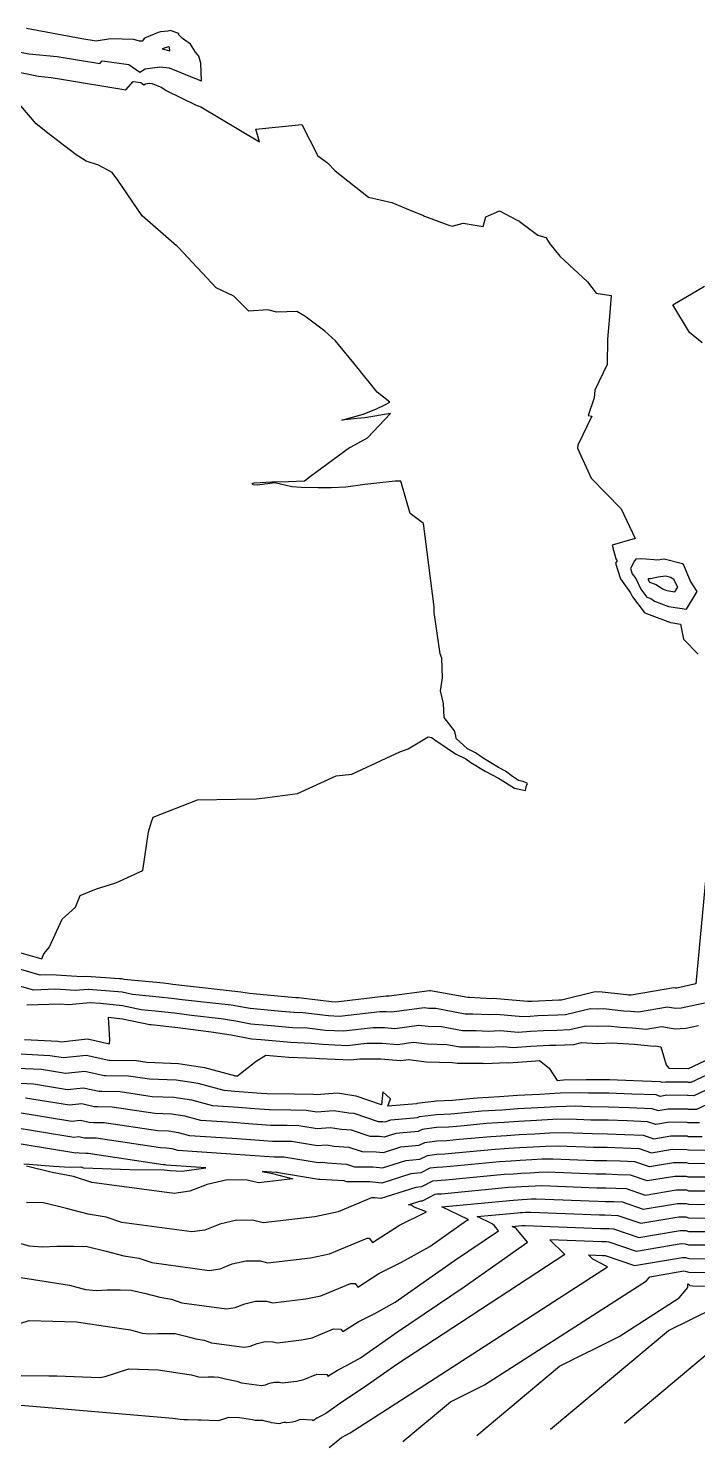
# Model space of a CAD drawing. Extents: x 7167 to 9806, y 3572 to 4349.
# Drawn here: x 8984 to 9274, y 3572 to 4186 of the extents above; entities that cross this region are included whole.
import ezdxf

# ---------------------------------------------------------------- set-up
doc = ezdxf.new("R2010")
doc.units = 0
doc.header["$MEASUREMENT"] = 0
doc.layers.add('CONTOURS', color=3, linetype='CONTINUOUS')

msp = doc.modelspace()

# ---------------------------------------------------------------- linework, layer by layer
at = {"layer": 'CONTOURS', "linetype": 'CONTINUOUS'}
for points, elevation in [([(8977.351616, 4176.825828), (8984.58803, 4175.300454), (8996.874584, 4174.130508), (9006.588599, 4172.569704), (9015.418985, 4171.116994), (9016.428445, 4172.254551), (9027.99844, 4170.745581), (9032.759813, 4167.385228), (9034.972997, 4168.851407), (9041.370669, 4169.663011), (9045.354984, 4169.281504), (9059.278462, 4163.58765), (9059.362384, 4163.619815), (9059.166726, 4171.309484), (9058.294886, 4174.307845), (9056.834057, 4176.009561), (9054.601594, 4179.499973), (9051.155708, 4181.934054), (9049.632848, 4183.581307), (9049.56581, 4184.111772), (9045.884675, 4185.440978), (9044.847004, 4185.120834), (9041.648188, 4184.882257), (9040.603387, 4184.579276), (9034.661892, 4182.125924), (9033.64758, 4180.756037), (9032.506426, 4180.865881), (9030.070771, 4181.555846), (9019.942445, 4181.827399), (9013.710349, 4180.838878), (9007.584155, 4181.769722), (8983.579301, 4186.359217)], 1965.219167), ([(8970.967009, 4169.339557), (8988.731747, 4165.594904), (8994.33714, 4165.061149), (8998.768884, 4164.349076), (9026.587624, 4159.772542), (9029.76777, 4163.356238), (9033.083156, 4162.923842), (9034.447529, 4161.960932), (9035.081717, 4162.381066), (9036.914972, 4162.613631), (9038.056679, 4162.50431), (9042.212237, 4160.80494), (9044.061475, 4159.431339), (9057.113633, 4153.092841), (9059.11279, 4152.314205), (9084.56898, 4137.201814), (9083.014074, 4142.713791), (9102.897793, 4144.764596), (9109.815239, 4131.180958), (9114.019073, 4128.123192), (9117.330417, 4124.700779), (9131.823338, 4113.265922), (9141.86123, 4110.881313), (9150.884926, 4107.192159), (9155.270019, 4105.477947), (9155.970043, 4105.007102), (9166.154999, 4101.234916), (9168.039869, 4100.721787), (9172.724196, 4101.924274), (9181.485523, 4100.462549), (9182.540662, 4104.736649), (9188.545953, 4107.374161), (9195.873765, 4103.421083), (9196.915874, 4103.0163), (9197.022785, 4102.883143), (9205.057923, 4096.831073), (9208.555657, 4095.730442), (9210.300058, 4093.048175), (9214.672717, 4087.714903), (9226.657069, 4076.582379), (9230.422387, 4071.620746), (9236.900214, 4070.647223), (9236.150133, 4061.519729), (9235.220333, 4051.663719), (9235.121449, 4040.699836), (9229.753247, 4029.677282), (9229.546531, 4026.259533), (9226.904213, 4018.636365), (9228.494596, 4018.378699), (9222.489304, 4005.844246), (9222.293046, 4004.558681), (9228.285037, 3991.512134), (9241.217995, 3978.173325), (9247.240115, 3965.415613), (9237.376729, 3962.48163), (9238.915249, 3956.496144), (9239.434456, 3955.686864), (9239.028314, 3955.077567), (9238.779142, 3954.611751), (9240.976453, 3947.950661), (9245.295196, 3941.865129), (9246.140951, 3940.103454), (9251.157479, 3933.390734), (9251.666398, 3933.21668), (9252.134953, 3932.876265), (9262.611838, 3928.944178), (9262.710706, 3928.93309), (9266.877941, 3928.258945), (9268.201857, 3921.693519), (9274.607196, 3915.2969)], 1961.938333), ([(8974.122372, 3787.87442), (8990.272024, 3783.302741), (8991.057473, 3785.396009), (8993.432078, 3788.193739), (8999.102765, 3800.430055), (9004.897127, 3805.669377), (9006.854181, 3810.666961), (9013.911228, 3813.633543), (9022.300896, 3816.221178), (9033.987767, 3821.554098), (9036.410778, 3838.234601), (9037.704136, 3842.668001), (9038.451495, 3844.679392), (9057.694117, 3852.20147), (9074.252226, 3852.415342), (9083.207724, 3852.610726), (9088.033715, 3853.168203), (9101.018178, 3854.959168), (9117.736505, 3862.488994), (9124.503252, 3863.211611), (9139.386292, 3870.235381), (9145.274199, 3872.996609), (9148.873624, 3874.268595), (9157.622797, 3879.396997), (9158.99406, 3879.192959), (9159.777369, 3878.756333), (9160.529937, 3878.121062), (9169.415331, 3872.012562), (9173.899079, 3869.920968), (9176.111215, 3868.261291), (9182.268954, 3864.528132), (9188.035145, 3861.598336), (9188.865232, 3861.145713), (9195.036259, 3857.217857), (9197.043577, 3856.821863), (9199.792112, 3856.244374), (9200.075082, 3857.868484), (9200.672998, 3859.187888), (9198.729742, 3860.026582), (9196.785881, 3860.471349), (9194.199738, 3862.24061), (9191.086422, 3864.529894), (9188.048534, 3866.178702), (9181.388185, 3870.265114), (9178.090406, 3872.496019), (9174.710026, 3874.205541), (9169.704658, 3878.648792), (9169.632767, 3879.857296), (9168.961413, 3882.06234), (9164.566677, 3887.834857), (9164.293638, 3893.887797), (9162.925707, 3899.335058), (9163.785989, 3905.069051), (9163.533069, 3913.582398), (9162.77878, 3915.374635), (9160.229295, 3933.301442), (9160.214122, 3935.814411), (9159.457103, 3941.347377), (9155.548963, 3971.892823), (9149.813432, 3976.26531), (9145.811189, 3990.174504), (9143.330863, 3990.191654), (9135.300979, 3989.268077), (9130.220703, 3988.757641), (9121.991926, 3987.572576), (9115.670337, 3987.342875), (9109.957478, 3987.321994), (9102.761102, 3987.399616), (9098.607765, 3987.757648), (9091.246946, 3989.516785), (9083.624669, 3988.525996), (9081.706362, 3988.555509), (9081.362908, 3989.14597), (9082.1891, 3989.444866), (9089.911815, 3989.855934), (9091.639156, 3989.902684), (9097.056028, 3990.079648), (9104.037946, 3990.361759), (9106.618411, 3992.422685), (9123.502662, 4004.718716), (9123.88852, 4004.992496), (9124.224936, 4005.114232), (9131.295429, 4009.000441), (9141.304103, 4019.520405), (9130.228815, 4017.575328), (9126.738698, 4017.342168), (9120.231609, 4016.670243), (9129.40069, 4019.181069), (9134.891198, 4021.42008), (9138.805765, 4023.233101), (9140.936364, 4024.456578), (9135.569752, 4028.693035), (9126.634671, 4039.71509), (9117.513856, 4051.004867), (9112.854255, 4055.217087), (9104.212002, 4061.746853), (9100.678255, 4063.719548), (9091.976666, 4063.453602), (9088.213108, 4064.430112), (9079.940968, 4063.801326), (9073.379157, 4070.300059), (9065.833029, 4074.030893), (9049.42215, 4091.453247), (9049.13005, 4091.716579), (9048.981979, 4091.815848), (9048.57125, 4092.15473), (9033.723995, 4105.139472), (9023.135916, 4120.627349), (9020.64995, 4123.93862), (9014.726754, 4127.030135), (9009.472086, 4128.802091), (9005.171801, 4131.635452), (8993.366104, 4140.503003), (8987.805986, 4144.970983), (8975.386262, 4159.575926)], 1958.6575), ([(9276.28629, 4050.163172), (9270.856094, 4054.59403), (9263.554798, 4066.656624), (9266.794845, 4068.437388), (9266.794845, 4068.437388), (9277.298101, 4074.693164)], 1961.938333), ([(9278.28479, 3823.347987), (9273.611497, 3772.365069), (9265.343257, 3770.569445), (9264.770209, 3770.532932), (9264.025107, 3770.65377), (9245.47324, 3767.469259), (9244.430153, 3767.581643), (9243.516146, 3767.629601), (9231.684846, 3768.900341), (9230.842256, 3768.863596), (9229.907375, 3768.905019), (9215.324274, 3765.350399), (9214.262544, 3765.315082), (9202.564436, 3764.848557), (9201.595675, 3764.802955), (9200.666676, 3764.731399), (9185.720851, 3766.018998), (9185.004054, 3765.99634), (9175.552641, 3766.465247), (9174.734546, 3766.46445), (9158.563009, 3769.432604), (9158.330567, 3769.438296), (9158.169511, 3769.457867), (9140.669486, 3767.064028), (9140.094611, 3767.112867), (9139.473192, 3767.116784), (9117.5686, 3764.555262), (9115.68117, 3764.637577), (9101.475037, 3766.332582), (9100.267898, 3766.378013), (9098.528001, 3766.530317), (9080.155962, 3768.219909), (9078.335689, 3768.570738), (9076.509577, 3768.85914), (9047.046855, 3772.195118), (9045.118201, 3772.443219), (9042.904886, 3772.688675), (9025.875232, 3774.339603), (9024.946468, 3774.535445), (9023.868574, 3774.642428), (9009.533473, 3775.59096), (9007.623068, 3775.438071), (8994.223819, 3776.392297), (8989.514749, 3776.226736), (8976.604252, 3779.881467)], 1961.938333), ([(9280.706175, 3764.81199), (9267.267499, 3761.893496), (9264.685285, 3761.728962), (9261.327781, 3762.273473), (9248.791541, 3760.121571), (9245.288706, 3760.498973), (9242.219335, 3760.660023), (9233.655699, 3761.5798), (9230.938624, 3761.461309), (9227.92394, 3761.594885), (9217.135388, 3758.965184), (9213.799542, 3758.85422), (9205.076493, 3758.506342), (9201.771728, 3758.350777), (9198.602608, 3758.106675), (9187.222224, 3759.087108), (9184.296076, 3758.99461), (9177.00494, 3759.356341), (9173.61417, 3759.353038), (9160.948686, 3761.677684), (9157.956574, 3761.75096), (9155.88338, 3762.002887), (9141.903827, 3760.090615), (9139.359768, 3760.306749), (9136.609731, 3760.324082), (9119.211775, 3758.289566), (9114.379786, 3758.5003), (9103.302112, 3759.822033), (9099.526936, 3759.964112), (9094.08563, 3760.440425), (9080.446822, 3761.694723), (9076.335314, 3762.487151), (9072.210619, 3763.138573), (9051.066948, 3765.53261), (9046.444483, 3766.127242), (9041.139761, 3766.715534), (9029.588896, 3767.835324), (9025.045823, 3768.793292), (9019.773273, 3769.316603), (9010.350512, 3769.940093), (9004.690437, 3769.487117), (8996.231039, 3770.089553), (8986.633079, 3769.752109), (8979.086131, 3771.888515)], 1965.219167), ([(8983.75141, 3763.277482), (8998.238258, 3763.786809), (9001.757806, 3763.536164), (9011.167551, 3764.289227), (9015.677973, 3763.990779), (9025.145178, 3763.051139), (9033.302559, 3761.331046), (9039.374636, 3760.742393), (9047.770764, 3759.811265), (9055.087041, 3758.870102), (9067.911662, 3757.418007), (9074.334939, 3756.403565), (9080.737681, 3755.169537), (9089.643259, 3754.350532), (9098.785975, 3753.550211), (9105.129187, 3753.311483), (9113.078401, 3752.363023), (9120.85495, 3752.02387), (9133.74627, 3753.531381), (9138.624926, 3753.500632), (9143.138168, 3753.117203), (9153.597249, 3754.547907), (9157.582581, 3754.063624), (9163.334363, 3753.922765), (9172.493794, 3752.241626), (9178.457238, 3752.247435), (9183.588099, 3751.992881), (9188.723596, 3752.155218), (9196.53854, 3751.481952), (9201.947781, 3751.8986), (9207.588549, 3752.164127), (9213.33654, 3752.393359), (9218.946503, 3752.579968), (9225.940505, 3754.284751), (9231.034991, 3754.059021), (9235.626551, 3754.259259), (9240.922524, 3753.690445), (9246.147258, 3753.416303), (9252.109843, 3752.773884), (9258.630454, 3753.893176), (9264.600361, 3752.924992), (9269.191741, 3753.217547), (9274.642231, 3754.401237)], 1968.5), ([(8982.675827, 3748.298655), (8997.194392, 3747.598739), (8998.667386, 3747.357072), (9010.092988, 3748.585421), (9019.491622, 3746.476164), (9019.762352, 3748.24487), (9019.062331, 3757.922582), (9025.244533, 3757.308986), (9037.016223, 3754.826768), (9037.609511, 3754.769252), (9049.097046, 3753.495288), (9059.107135, 3752.207593), (9063.612705, 3751.697441), (9072.334564, 3750.319978), (9081.02854, 3748.644351), (9085.200888, 3748.26064), (9098.045013, 3747.13631), (9106.956262, 3746.800934), (9111.777017, 3746.225745), (9122.498124, 3745.758175), (9130.882809, 3746.738679), (9137.890083, 3746.694514), (9144.372508, 3746.14379), (9151.311117, 3747.092927), (9157.208587, 3746.376288), (9165.72004, 3746.167845), (9171.373418, 3745.130214), (9179.909537, 3745.138529), (9182.880121, 3744.991152), (9190.224968, 3745.223329), (9194.474473, 3744.857229), (9202.123835, 3745.446422), (9210.100606, 3745.821912), (9212.873538, 3745.932497), (9220.757618, 3746.194753), (9223.957071, 3746.974617), (9231.131358, 3746.656734), (9237.597403, 3746.938718), (9239.625713, 3746.720867), (9247.005811, 3746.333633), (9255.428145, 3745.426196), (9255.933128, 3745.512879), (9258.457917, 3745.103415), (9260.683089, 3737.306238), (9261.840027, 3735.854546), (9270.179371, 3735.763751), (9270.195547, 3735.758501), (9270.380034, 3735.757226), (9318.929185, 3758.5437)], 1971.780833), ([(8981.035746, 3742.046171), (8993.671791, 3741.437008), (8999.568987, 3740.469483), (9009.467107, 3741.533615), (9019.338038, 3739.318365), (9019.744037, 3739.308025), (9031.210225, 3739.163231), (9035.718574, 3738.484814), (9049.42688, 3737.944835), (9060.767844, 3736.255887), (9074.185367, 3732.610551), (9074.258093, 3732.605704), (9074.978294, 3732.549037), (9083.108382, 3738.928432), (9087.255603, 3741.602015), (9097.304051, 3740.722409), (9108.783336, 3740.290385), (9110.475632, 3740.088468), (9124.141299, 3739.492479), (9128.019347, 3739.945977), (9137.15524, 3739.888396), (9145.606849, 3739.170378), (9149.024986, 3739.637947), (9156.834594, 3738.688952), (9168.105717, 3738.412926), (9170.253043, 3738.018801), (9181.361835, 3738.029623), (9182.172144, 3737.989422), (9191.726341, 3738.291439), (9192.410405, 3738.232506), (9202.299888, 3738.994244), (9205.78156, 3739.158136), (9210.079842, 3735.848783), (9213.420074, 3730.615576), (9216.300968, 3730.784613), (9226.051993, 3731.013324), (9226.579729, 3730.992465), (9236.135217, 3730.935786), (9246.767654, 3730.533662), (9258.160119, 3730.07875), (9259.039452, 3729.776793), (9260.480619, 3730.019266), (9270.097949, 3729.914557), (9270.216554, 3729.876062), (9271.569247, 3729.866716), (9317.364421, 3751.360615)], 1975.061667), ([(9315.799658, 3744.17753), (9272.75846, 3723.976205), (9270.237561, 3723.993622), (9270.016528, 3724.065363), (9261.046466, 3724.163025), (9258.110285, 3723.669019), (9256.318765, 3724.284214), (9245.777708, 3724.705128), (9235.939879, 3725.077201), (9227.098515, 3725.129643), (9223.647887, 3725.266035), (9214.758583, 3725.057535), (9205.849327, 3724.534782), (9196.235552, 3724.087021), (9188.474321, 3723.494691), (9178.906601, 3722.927224), (9177.11619, 3722.757582), (9168.215943, 3721.855712), (9161.163887, 3721.620227), (9152.734642, 3720.567508), (9152.617618, 3720.508307), (9140.14039, 3719.417996), (9141.241538, 3722.654712), (9137.987708, 3725.67528), (9137.349557, 3720.029245), (9126.437394, 3723.723937), (9126.321645, 3723.730885), (9118.259373, 3725.031628), (9109.116124, 3724.321163), (9108.002404, 3724.503891), (9099.715767, 3724.591166), (9087.90603, 3724.764847), (9085.330849, 3724.939689), (9073.824528, 3725.845028), (9069.177889, 3726.154699), (9057.919343, 3729.213474), (9048.403223, 3730.630659), (9036.900683, 3731.083751), (9027.722531, 3732.464881), (9018.008139, 3732.587553), (9017.18887, 3732.608417), (9008.841225, 3734.48181), (9000.470587, 3733.581895), (8990.149189, 3735.275278), (8979.395665, 3735.793687)], 1978.3425), ([(8977.755585, 3729.541204), (8986.626588, 3729.113547), (9001.372188, 3726.694307), (9008.215344, 3727.430004), (9015.039702, 3725.89847), (9016.272241, 3725.867081), (9024.234837, 3725.766531), (9038.082792, 3723.682688), (9047.379565, 3723.316482), (9055.070842, 3722.171062), (9064.170411, 3719.698848), (9073.390963, 3719.084353), (9082.538388, 3718.364616), (9088.669676, 3717.948332), (9098.142429, 3717.809021), (9104.789253, 3717.739016), (9109.31472, 3716.996522), (9116.6844, 3717.569174), (9123.182786, 3716.520743), (9125.387151, 3716.388432), (9135.92657, 3712.819944), (9137.937701, 3712.801326), (9138.961589, 3712.710999), (9141.449377, 3713.499084), (9152.974463, 3714.506192), (9153.862375, 3714.955377), (9161.220706, 3715.874351), (9167.376817, 3716.079919), (9175.14631, 3716.867208), (9180.839673, 3717.406656), (9189.479907, 3717.919113), (9196.488772, 3718.454024), (9205.170597, 3718.858379), (9213.216197, 3719.330457), (9221.243781, 3719.518745), (9227.617301, 3719.266822), (9235.744542, 3719.218615), (9244.787762, 3718.876595), (9254.47741, 3718.489678), (9257.181118, 3717.561244), (9261.612313, 3718.306784), (9269.935107, 3718.216169), (9270.258569, 3718.111183), (9273.947673, 3718.085695), (9314.234894, 3736.994444)], 1981.623333), ([(9275.136885, 3712.195184), (9270.279576, 3712.228744), (9269.853686, 3712.366975), (9262.17816, 3712.450543), (9256.251952, 3711.45347), (9252.636056, 3712.695143), (9243.797816, 3713.048062), (9235.549204, 3713.360029), (9228.136087, 3713.404), (9218.839675, 3713.771455), (9211.673812, 3713.603379), (9204.491866, 3713.181976), (9196.741991, 3712.821027), (9190.485494, 3712.343536), (9182.772745, 3711.886089), (9173.17643, 3710.976834), (9166.53769, 3710.304125), (9161.277525, 3710.128475), (9154.990108, 3709.343247), (9153.331309, 3708.504078), (9143.602474, 3707.653933), (9138.60164, 3706.069762), (9136.543471, 3706.251333), (9132.500791, 3706.288759), (9124.336908, 3709.052926), (9120.043927, 3709.310602), (9115.109427, 3710.10672), (9109.513317, 3709.671881), (9101.576103, 3710.974141), (9096.56909, 3711.026875), (9089.433323, 3711.131818), (9079.745926, 3711.789543), (9072.957398, 3712.323677), (9059.162933, 3713.242997), (9052.222341, 3715.12865), (9046.355908, 3716.002306), (9039.264901, 3716.281625), (9020.747144, 3719.068181), (9014.536344, 3719.14661), (9012.890534, 3719.188523), (9007.589462, 3720.378199), (9002.273788, 3719.806719), (8983.103987, 3722.951817)], 1984.904167), ([(8979.581385, 3716.790086), (9003.175389, 3712.91913), (9006.96358, 3713.326393), (9010.741366, 3712.478576), (9012.800446, 3712.426138), (9017.25945, 3712.36983), (9040.44701, 3708.880562), (9045.332251, 3708.688129), (9049.37384, 3708.086237), (9054.155455, 3706.787146), (9072.523832, 3705.563001), (9076.953465, 3705.214469), (9090.196969, 3704.315303), (9094.995751, 3704.244729), (9098.362952, 3704.209265), (9109.711913, 3702.347239), (9113.534454, 3702.644265), (9116.905069, 3702.10046), (9123.286666, 3701.717421), (9129.075012, 3699.757575), (9135.14924, 3699.701341), (9138.241692, 3699.428525), (9145.75557, 3701.808782), (9153.688154, 3702.501964), (9156.117841, 3703.731116), (9161.334344, 3704.382599), (9165.698564, 3704.528331), (9171.20655, 3705.08646), (9184.705817, 3706.365521), (9191.49108, 3706.767958), (9196.995211, 3707.188029), (9203.813136, 3707.505573), (9210.131427, 3707.876301), (9216.435569, 3708.024165), (9228.654873, 3707.541178), (9235.353867, 3707.501443), (9242.807871, 3707.219529), (9250.794702, 3706.900607), (9255.322785, 3705.345696), (9262.744007, 3706.594301), (9269.772264, 3706.51778), (9270.300584, 3706.346304), (9276.326098, 3706.304674)], 1988.185), ([(8976.058784, 3710.628356), (9004.076989, 3706.031542), (9006.337699, 3706.274588), (9008.592198, 3705.768629), (9011.064548, 3705.705666), (9013.771756, 3705.67148), (9041.629119, 3701.479499), (9044.308594, 3701.373953), (9046.52534, 3701.043825), (9049.147977, 3700.331294), (9072.090267, 3698.802326), (9074.161004, 3698.639396), (9090.960616, 3697.498788), (9093.422412, 3697.462583), (9095.149801, 3697.44439), (9109.910509, 3695.022598), (9111.959481, 3695.181811), (9113.76621, 3694.890319), (9122.236423, 3694.381915), (9125.649232, 3693.22639), (9133.75501, 3693.151349), (9137.881743, 3692.787288), (9147.908667, 3695.963631), (9154.044999, 3696.499849), (9157.245574, 3698.118985), (9161.391164, 3698.636723), (9164.859437, 3698.752537), (9169.23667, 3699.196086), (9186.63889, 3700.844953), (9192.496666, 3701.192381), (9197.248431, 3701.555032), (9203.134405, 3701.82917), (9208.589041, 3702.149223), (9214.031462, 3702.276875), (9229.173658, 3701.678357), (9235.15853, 3701.642858), (9241.817925, 3701.390996), (9248.953347, 3701.106071), (9254.393618, 3699.237921), (9263.309854, 3700.73806), (9269.690843, 3700.668586), (9270.321591, 3700.463865), (9277.515311, 3700.414163)], 1991.465833), ([(8982.422391, 3694.417322), (8984.582377, 3694.252332), (8995.36021, 3693.45146), (9002.533585, 3693.046997), (9007.116876, 3693.085646), (9008.237471, 3692.773342), (9028.316814, 3692.030056), (9043.252928, 3691.800073), (9045.866655, 3691.593386), (9051.030734, 3691.305263), (9061.323808, 3692.730277), (9044.140499, 3693.875443), (9043.676839, 3694.001412), (9043.284936, 3694.059776), (9042.811227, 3694.078436), (9010.284062, 3698.97313), (9009.328651, 3698.985194), (9006.44303, 3699.058682), (9005.711817, 3699.222782), (9004.97859, 3699.143954), (8972.536183, 3704.466625)], 1994.746667), ([(9278.704524, 3694.523653), (9270.342598, 3694.581426), (9269.609422, 3694.819392), (9263.875701, 3694.881819), (9253.464451, 3693.130147), (9247.111993, 3695.311536), (9240.827979, 3695.562462), (9234.963192, 3695.784272), (9229.692444, 3695.815535), (9211.627356, 3696.529585), (9207.046656, 3696.422144), (9202.455675, 3696.152767), (9197.501651, 3695.922034), (9193.502253, 3695.616803), (9188.571962, 3695.324385), (9167.26679, 3693.305712), (9164.020311, 3692.976743), (9161.447983, 3692.890847), (9158.373308, 3692.506854), (9154.401845, 3690.497735), (9150.061764, 3690.118481), (9137.521795, 3686.146051), (9132.360779, 3686.601356), (9122.223453, 3686.695205), (9121.18618, 3687.046409), (9110.627351, 3687.680178), (9110.384508, 3687.719357), (9110.109105, 3687.697957), (9091.93665, 3690.679515), (9091.849073, 3690.680438), (9091.724262, 3690.682273), (9085.664216, 3691.093719), (9090.138028, 3690.22294), (9098.950287, 3687.949722), (9084.117194, 3686.176416), (9079.256314, 3687.414417), (9070.581006, 3687.504669), (9061.911037, 3685.486856), (9054.336942, 3682.541888), (9047.620301, 3681.539635), (9011.962173, 3686.313999), (9003.925903, 3689.0338), (8994.701416, 3690.636846), (8983.653031, 3693.480497)], 1994.746667), ([(9279.893737, 3688.633142), (9270.363606, 3688.698987), (9269.528, 3688.970198), (9264.441548, 3689.025577), (9252.535284, 3687.022373), (9245.270639, 3689.517), (9239.838033, 3689.733929), (9234.767855, 3689.925686), (9230.21123, 3689.952714), (9209.22325, 3690.782295), (9205.504271, 3690.695066), (9201.776944, 3690.476364), (9197.754871, 3690.289037), (9194.507839, 3690.041226), (9190.505034, 3689.803817), (9165.29691, 3687.415338), (9163.181184, 3687.20095), (9161.504802, 3687.144971), (9159.501041, 3686.894724), (9154.75869, 3684.49562), (9152.21486, 3684.27333), (9137.161846, 3679.504814), (9134.457944, 3679.743353), (9132.984194, 3679.654776), (9118.622184, 3673.611359), (9108.505285, 3671.531183), (9086.162071, 3668.860038), (9082.036147, 3669.910855), (9074.672531, 3669.987461), (9067.313446, 3668.274738), (9060.884541, 3665.775044), (9055.183445, 3664.924329), (9024.916763, 3668.976818), (9018.095564, 3671.28539), (9010.265803, 3672.646058), (9000.887914, 3675.059754), (8990.946099, 3677.49692), (8983.594052, 3677.687601)], 1998.0275), ([(8975.822222, 3661.378079), (8984.725004, 3658.871377), (8990.563068, 3658.442849), (8996.707519, 3658.72298), (9003.909516, 3658.798757), (9009.951932, 3658.642042), (9018.122797, 3656.639012), (9025.830189, 3654.65527), (9032.265224, 3653.53698), (9037.871353, 3651.639638), (9062.746588, 3648.309024), (9067.43214, 3649.0082), (9072.715855, 3651.06262), (9078.764055, 3652.470253), (9084.81598, 3652.407293), (9088.206947, 3651.543659), (9106.570133, 3653.73899), (9114.884894, 3655.448621), (9131.195181, 3662.311858), (9132.112421, 3662.264487), (9133.515308, 3660.341313), (9145.142736, 3667.817935), (9156.946349, 3673.67189), (9151.606342, 3675.698052), (9150.272124, 3676.586677), (9149.102355, 3676.760134), (9154.367957, 3678.428179), (9155.115535, 3678.493506), (9160.628774, 3681.282593), (9161.561621, 3681.399095), (9162.342058, 3681.425156), (9163.32703, 3681.524964), (9192.438106, 3684.28325), (9195.513425, 3684.465648), (9198.008091, 3684.656039), (9201.098214, 3684.799961), (9203.961885, 3684.967988), (9206.819144, 3685.035005), (9230.730016, 3684.089892), (9234.572517, 3684.0671), (9238.848088, 3683.905396), (9243.429284, 3683.722464), (9251.606117, 3680.914599), (9265.007395, 3683.169336), (9269.446579, 3683.121004), (9270.384613, 3682.816547), (9281.08295, 3682.742632)], 2001.308333), ([(8969.860567, 3646.886967), (8991.266698, 3643.569607), (9002.225313, 3641.930193), (9009.198509, 3639.966793), (9013.771235, 3639.631143), (9018.58394, 3639.850559), (9024.224979, 3639.909912), (9028.957765, 3639.787163), (9035.35768, 3638.218269), (9041.394576, 3636.664483), (9046.434884, 3635.788571), (9050.825943, 3634.302457), (9070.309731, 3631.693719), (9073.979739, 3632.241356), (9078.118264, 3633.850502), (9082.85558, 3634.953045), (9087.595813, 3634.903731), (9090.251824, 3634.227281), (9104.634981, 3635.946796), (9111.147604, 3637.285883), (9123.922808, 3642.661585), (9125.970897, 3642.555812), (9127.072191, 3641.046083), (9136.199948, 3646.915377), (9146.093629, 3651.822108), (9158.273977, 3658.684161), (9174.267033, 3669.849345), (9175.117091, 3670.183981), (9174.947646, 3670.329348), (9163.574843, 3675.844717), (9194.371178, 3678.762682), (9196.519012, 3678.890071), (9198.261311, 3679.023042), (9200.419483, 3679.123558), (9202.4195, 3679.24091), (9204.415038, 3679.287715), (9231.248802, 3678.227071), (9234.37718, 3678.208515), (9237.858142, 3678.076863), (9241.58793, 3677.927929), (9250.676951, 3674.806824), (9265.573243, 3677.313095), (9269.365158, 3677.27181), (9270.405621, 3676.934108), (9282.272163, 3676.852122)], 2004.589167), ([(8968.020057, 3621.24764), (8984.715236, 3626.650368), (9005.219453, 3626.06747), (9020.702197, 3623.668071), (9028.628403, 3622.482307), (9033.672015, 3621.062208), (9036.979401, 3620.819438), (9040.46036, 3620.978138), (9044.540442, 3621.021067), (9047.963597, 3620.932285), (9052.592564, 3619.797526), (9056.958962, 3618.673695), (9060.604544, 3618.040161), (9063.780533, 3616.965276), (9077.872874, 3615.078414), (9080.527337, 3615.474512), (9083.520672, 3616.638384), (9086.947104, 3617.435837), (9090.375646, 3617.400169), (9092.2967, 3616.910903), (9102.699829, 3618.154603), (9107.410315, 3619.123145), (9116.650434, 3623.011312), (9119.829373, 3622.847136), (9120.629073, 3621.750852), (9127.257159, 3626.012818), (9134.441419, 3629.575823), (9143.286132, 3634.558676), (9169.011205, 3652.518043), (9188.024585, 3665.389609), (9187.645967, 3666.05498), (9186.320366, 3667.547897), (9185.268262, 3668.450495), (9178.806507, 3671.584196), (9196.30425, 3673.242114), (9197.524598, 3673.314493), (9198.514531, 3673.390044), (9199.740753, 3673.447155), (9200.877115, 3673.513832), (9202.010932, 3673.540426), (9231.767588, 3672.364249), (9234.181843, 3672.349929), (9236.868196, 3672.248329), (9239.746576, 3672.133393), (9249.747784, 3668.69905), (9266.13909, 3671.456853), (9269.283737, 3671.422616), (9270.426628, 3671.051669), (9283.461376, 3670.961611)], 2007.87), ([(8981.264191, 3602.808789), (8993.226291, 3602.630358), (8996.769984, 3602.668883), (9015.430595, 3601.828981), (9017.610686, 3602.272113), (9027.918624, 3605.607866), (9040.578338, 3605.247972), (9050.137695, 3603.766536), (9055.031494, 3603.034421), (9058.145521, 3602.157623), (9060.187567, 3602.007732), (9062.336781, 3602.105717), (9064.855906, 3602.132222), (9066.96943, 3602.077406), (9069.827447, 3601.376784), (9072.523349, 3600.682908), (9074.774204, 3600.291751), (9076.735124, 3599.628096), (9085.436017, 3598.463109), (9087.074936, 3598.707668), (9088.923081, 3599.426266), (9091.038629, 3599.918629), (9093.15548, 3599.896607), (9094.341577, 3599.594524), (9100.764677, 3600.36241), (9103.673025, 3600.960407), (9109.37806, 3603.361039), (9113.687848, 3603.138461), (9114.185955, 3602.455622), (9118.314371, 3605.110259), (9122.789208, 3607.329537), (9128.298288, 3610.433192), (9144.321584, 3621.619487), (9173.269657, 3641.216582), (9200.613563, 3660.461303), (9197.148114, 3664.700117), (9196.22768, 3665.919958), (9195.841365, 3666.355034), (9195.588878, 3666.571641), (9194.03817, 3667.323675), (9198.237322, 3667.721546), (9198.530184, 3667.738916), (9198.767751, 3667.757047), (9199.062023, 3667.770753), (9199.334729, 3667.786754), (9199.606826, 3667.793136), (9232.286373, 3666.501427), (9233.986505, 3666.491343), (9235.87825, 3666.419796), (9237.905221, 3666.338857), (9248.818617, 3662.591276), (9266.704937, 3665.600612), (9269.202315, 3665.573422), (9270.447635, 3665.16923), (9284.650589, 3665.071101)], 2011.150833), ([(9285.839802, 3659.18059), (9270.468643, 3659.28679), (9269.120894, 3659.724227), (9267.270784, 3659.744371), (9247.88945, 3656.483501), (9236.063867, 3660.544322), (9234.888305, 3660.591263), (9233.791168, 3660.632757), (9232.805159, 3660.638606), (9210.33709, 3661.52669), (9216.542529, 3655.43766), (9216.689574, 3655.22999), (9216.834574, 3655.124851), (9143.968891, 3607.542929), (9131.052575, 3598.452388), (9119.631964, 3590.720931), (9113.310443, 3586.307707), (9111.136998, 3585.083251), (9109.371582, 3584.2077), (9107.742837, 3583.160391), (9107.546324, 3583.429785), (9102.105686, 3583.710767), (9099.935736, 3582.797669), (9098.829525, 3582.570217), (9096.386453, 3582.278146), (9095.935313, 3582.393045), (9095.130154, 3582.401422), (9094.32549, 3582.214148), (9093.622535, 3581.940824), (9092.99916, 3581.847804), (9089.689714, 3582.290915), (9088.943864, 3582.543341), (9088.087735, 3582.69212), (9087.06233, 3582.956041), (9085.975263, 3583.222528), (9085.171369, 3583.243377), (9084.213202, 3583.233296), (9083.395733, 3583.196027), (9082.619027, 3583.253039), (9081.434584, 3583.586535), (9079.573193, 3583.865), (9075.937224, 3584.428475), (9071.122012, 3584.565363), (9067.201315, 3583.296586), (9066.372102, 3583.128037), (9059.274406, 3583.4475), (9057.926537, 3583.432847), (9053.376668, 3583.500714), (9051.818025, 3583.601883), (9050.11694, 3583.733785), (9046.929263, 3584.063184), (8751.643354, 3609.411512)], 2014.431667), ([(9114.687076, 3571.513156), (9119.996656, 3575.960433), (9123.833527, 3577.868324), (9156.216737, 3598.661768), (9235.332453, 3649.866227), (9228.95939, 3653.224143), (9227.12852, 3655.020668), (9233.323945, 3654.775784), (9233.59583, 3654.774171), (9233.898359, 3654.76273), (9234.222513, 3654.749786), (9246.960283, 3650.375727), (9267.836631, 3653.888129), (9269.039473, 3653.875033), (9270.48965, 3653.404351), (9287.029015, 3653.29008)], 2017.7125), ([(9146.667424, 3574.168676), (9167.216197, 3591.380218), (9182.065388, 3598.764006), (9252.148447, 3643.764739), (9253.594114, 3645.540411), (9268.402478, 3648.031888), (9268.958052, 3648.025839), (9270.510658, 3647.521912), (9288.218228, 3647.399569)], 2020.993333), ([(9178.647773, 3576.824195), (9214.435737, 3606.800004), (9240.297249, 3619.659688), (9266.38313, 3636.409581), (9270.032697, 3640.892245), (9270.162428, 3641.999908), (9270.061723, 3642.463555), (9270.332643, 3642.372016), (9270.917095, 3641.75136), (9272.145559, 3641.628322), (9289.40744, 3641.509059)], 2024.274167), ([(9210.628122, 3579.479714), (9261.655277, 3622.219789), (9281.316022, 3631.99613)], 2027.555), ([(9242.60847, 3582.135233), (9301.029224, 3631.068146)], 2030.835833)]:
    msp.add_lwpolyline(points, dxfattribs=dict(at, elevation=elevation))
for points, elevation in [([(9045.718172, 4176.687056), (9045.524189, 4178.222027), (9045.059885, 4178.389681), (9042.390375, 4177.56608), (9045.718172, 4176.687056)], 1968.5), ([(9246.038104, 3950.106333), (9247.493151, 3948.056029), (9249.714381, 3943.429294), (9252.339592, 3939.916444), (9254.040855, 3939.334602), (9255.607186, 3938.196629), (9261.787752, 3935.876996), (9262.732629, 3935.771033), (9269.474367, 3934.680403), (9274.068275, 3942.364991), (9271.308534, 3946.847469), (9268.206156, 3954.039254), (9267.735215, 3954.388858), (9259.817157, 3956.411507), (9258.638393, 3956.260932), (9257.363502, 3955.951247), (9249.950324, 3956.577579), (9247.604883, 3956.459339), (9247.051857, 3955.629684), (9245.297798, 3952.350551), (9246.038104, 3950.106333)], 1965.219167), ([(9253.28781, 3946.755133), (9253.521704, 3946.442155), (9256.415311, 3945.452523), (9259.079419, 3943.516993), (9260.963666, 3942.809814), (9262.754551, 3942.608976), (9264.52396, 3942.322734), (9265.729658, 3944.339599), (9265.005348, 3945.516052), (9264.191111, 3947.403578), (9262.776848, 3948.45346), (9260.362898, 3949.070098), (9257.291346, 3948.677739), (9253.969311, 3947.870781), (9253.075875, 3947.946266), (9252.803477, 3947.763979), (9253.28781, 3946.755133)], 1968.5)]:
    msp.add_lwpolyline(points, close=True, dxfattribs=dict(at, elevation=elevation))

doc.saveas('drawing.dxf')
